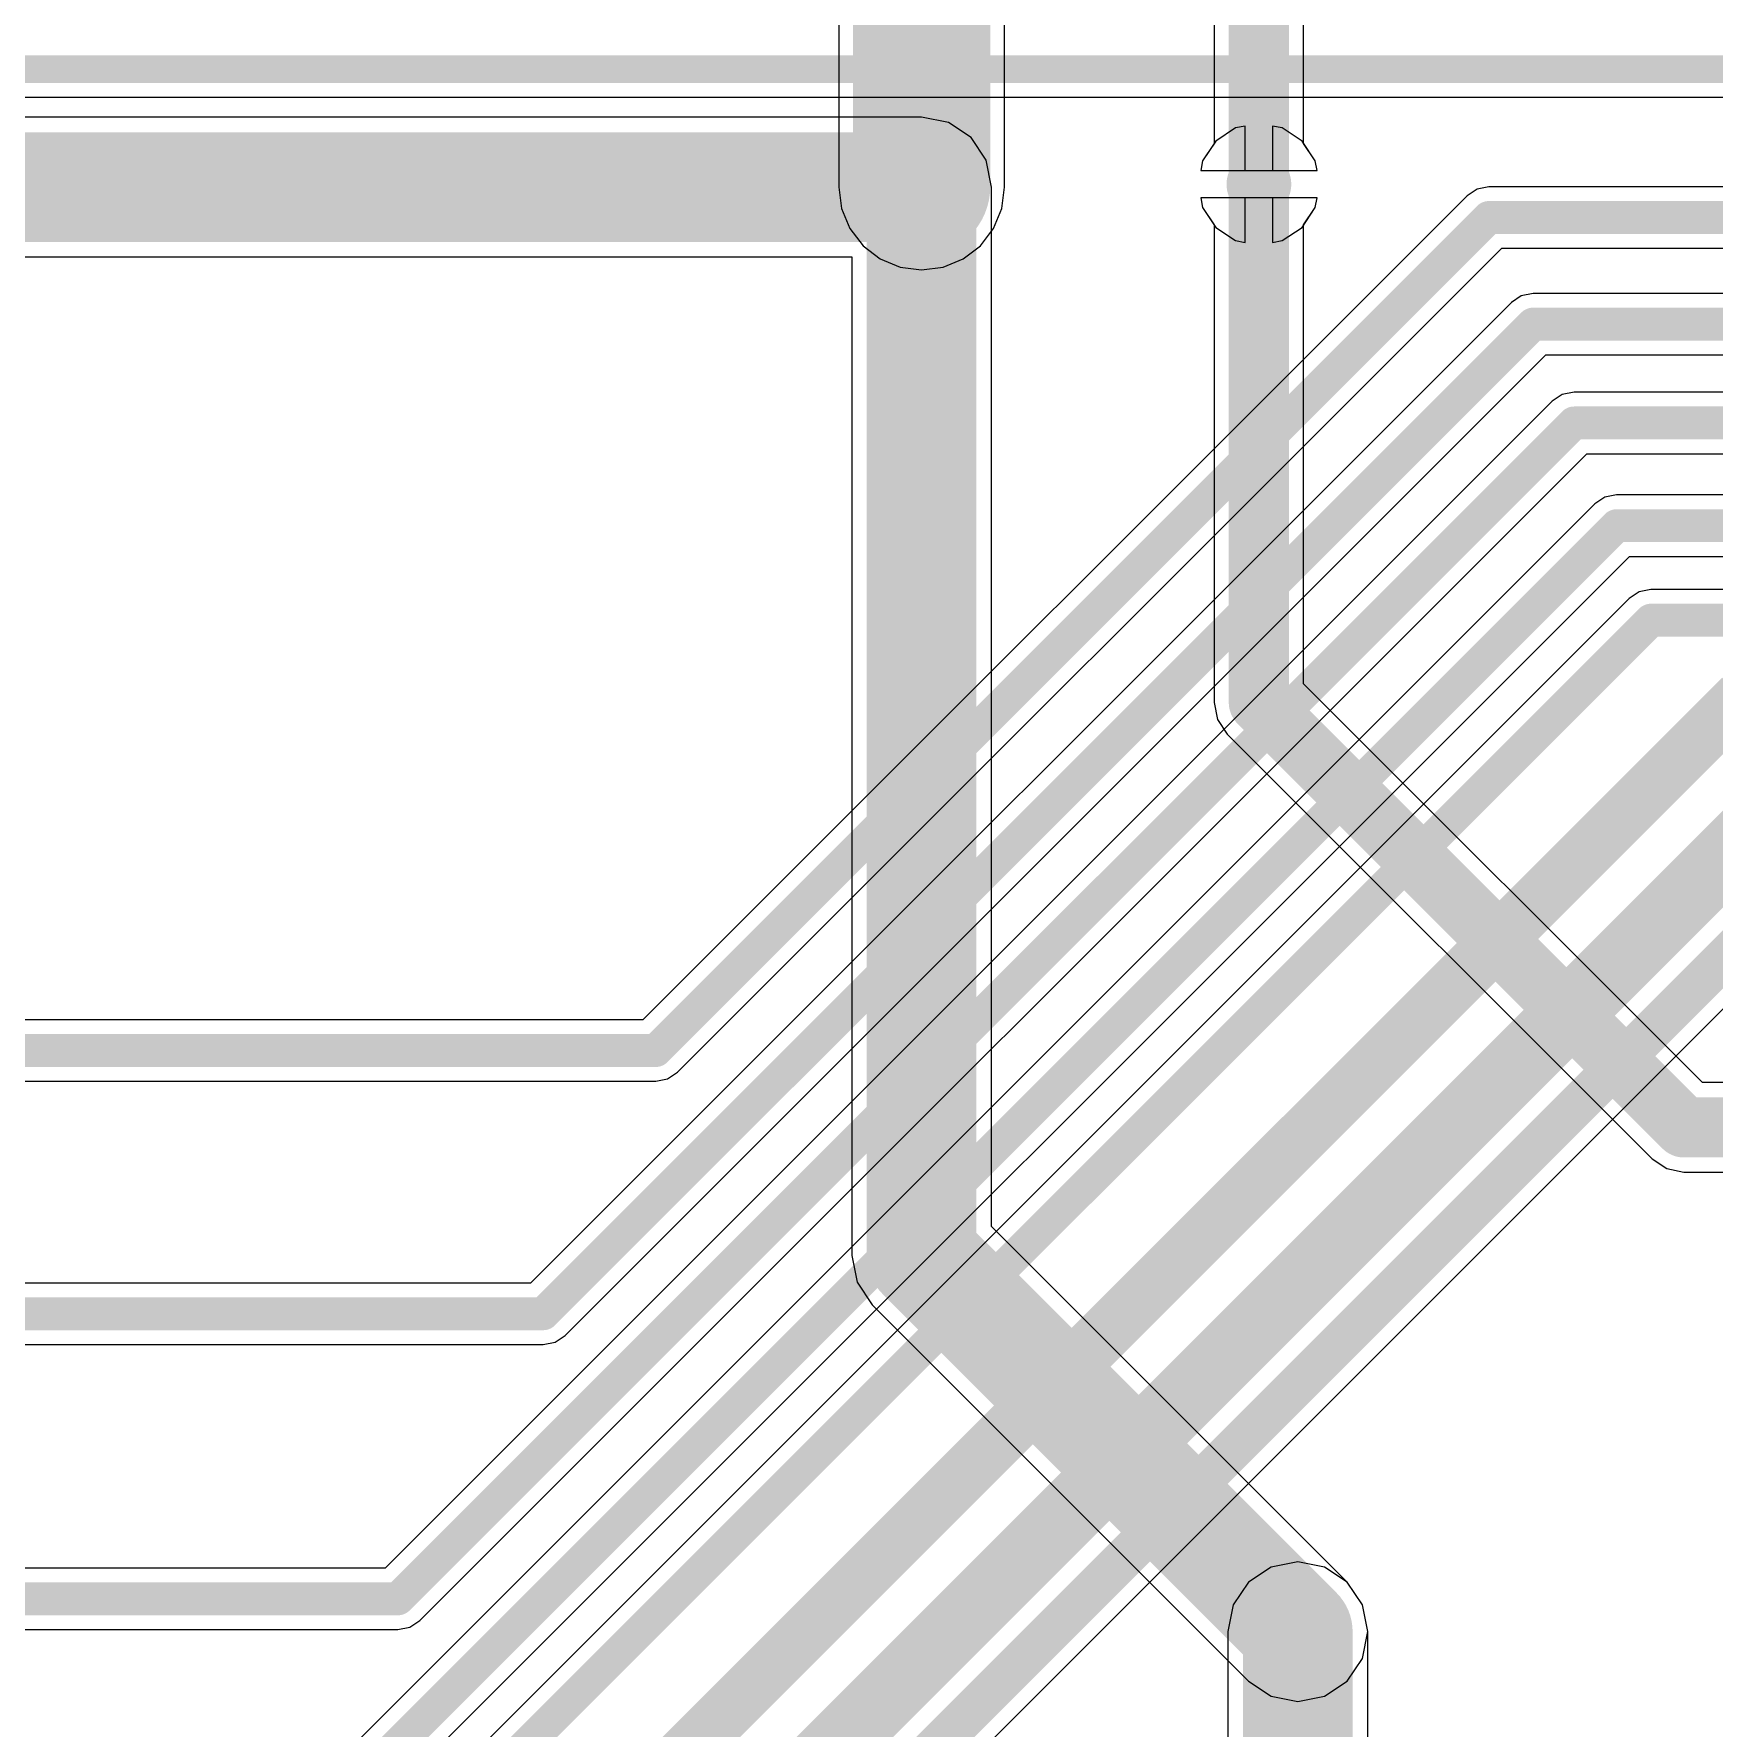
# Model space of a CAD drawing. Header units: millimetres. Extents: x -0.26 to 4.68, y -0.29 to 2.93.
# Drawn here: x 1.578 to 2.191, y 1.232 to 1.85 of the extents above; entities that cross this region are included whole.
import ezdxf

# ---------------------------------------------------------------- set-up
doc = ezdxf.new("R2010")
doc.units = ezdxf.units.MM
doc.header["$MEASUREMENT"] = 0
for name, color, linetype in [('BottomLayer', 5, 'Continuous'), ('BottomSolder', 6, 'Continuous'), ('TopLayer', 1, 'Continuous'), ('TopSolder', 216, 'Continuous'), ('ViaHoleLayer', 16, 'Continuous')]:
    doc.layers.add(name, color=color, linetype=linetype)

msp = doc.modelspace()

# ---------------------------------------------------------------- hatches: boundary and pattern name
at = {"layer": 'BottomLayer'}
h = msp.add_hatch(color=5, dxfattribs=at)
edge = h.paths.add_edge_path()
edge.add_arc((1.90182, 1.79395), 0.01181, 0, 360)
h = msp.add_hatch(color=5, dxfattribs=at)
edge = h.paths.add_edge_path()
edge.add_arc((2.02482, 1.79495), 0.01181, 0, 360)
h = msp.add_hatch(color=5, dxfattribs=at)
edge = h.paths.add_edge_path()
edge.add_arc((2.039, 1.267), 0.01181, 0, 360)
at = {"layer": 'BottomSolder'}
h = msp.add_hatch(color=6, dxfattribs=at)
edge = h.paths.add_edge_path()
edge.add_arc((1.90182, 1.79395), 0.00591, 0, 360)
h = msp.add_hatch(color=6, dxfattribs=at)
edge = h.paths.add_edge_path()
edge.add_arc((2.02482, 1.79495), 0.00591, 0, 360)
h = msp.add_hatch(color=6, dxfattribs=at)
edge = h.paths.add_edge_path()
edge.add_arc((2.039, 1.267), 0.00591, 0, 360)
at = {"layer": 'TopLayer'}
h = msp.add_hatch(color=1, dxfattribs=at)
edge = h.paths.add_edge_path()
edge.add_arc((1.90182, 1.79395), 0.01181, 0, 360)
h = msp.add_hatch(color=1, dxfattribs=at)
edge = h.paths.add_edge_path()
edge.add_arc((2.02482, 1.79495), 0.01181, 0, 360)
h = msp.add_hatch(color=1, dxfattribs=at)
edge = h.paths.add_edge_path()
edge.add_arc((2.039, 1.267), 0.01181, 0, 360)
at = {"layer": 'TopSolder'}
h = msp.add_hatch(color=216, dxfattribs=at)
edge = h.paths.add_edge_path()
edge.add_arc((1.90182, 1.79395), 0.00591, 0, 360)
h = msp.add_hatch(color=216, dxfattribs=at)
edge = h.paths.add_edge_path()
edge.add_arc((2.02482, 1.79495), 0.00591, 0, 360)
h = msp.add_hatch(color=216, dxfattribs=at)
edge = h.paths.add_edge_path()
edge.add_arc((2.039, 1.267), 0.00591, 0, 360)
at = {"layer": 'ViaHoleLayer'}
h = msp.add_hatch(color=16, dxfattribs=at)
edge = h.paths.add_edge_path()
edge.add_arc((1.90182, 1.79395), 0.00591, 0, 360)
h = msp.add_hatch(color=16, dxfattribs=at)
edge = h.paths.add_edge_path()
edge.add_arc((2.02482, 1.79495), 0.00591, 0, 360)
h = msp.add_hatch(color=16, dxfattribs=at)
edge = h.paths.add_edge_path()
edge.add_arc((2.039, 1.267), 0.00591, 0, 360)

# ---------------------------------------------------------------- linework, layer by layer
at = {"layer": 'BottomLayer'}
for p, q in [((1.87156, 2.02882), (1.87156, 1.79395)), ((1.93208, 1.79395), (1.93208, 2.01629)), ((2.00851, 1.86665), (2.00851, 1.80979)), ((2.04114, 1.80979), (2.04114, 1.86169)), ((2.00851, 1.80979), (2.00428, 1.80346)), ((2.04537, 1.80346), (2.04114, 1.80979)), ((2.00428, 1.80346), (2.00358, 1.79995)), ((2.00358, 1.79995), (2.04607, 1.79995)), ((2.04607, 1.79995), (2.04537, 1.80346)), ((1.87156, 1.79395), (1.87259, 1.78612)), ((1.93105, 1.78612), (1.93208, 1.79395)), ((2.10442, 1.7932), (2.10078, 1.79077)), ((2.10871, 1.79405), (2.10442, 1.7932)), ((2.66384, 1.79405), (2.10871, 1.79405)), ((2.10078, 1.79077), (1.80018, 1.49016)), ((1.87259, 1.78612), (1.87562, 1.77882)), ((1.92803, 1.77882), (1.93105, 1.78612)), ((2.01982, 1.78995), (2.00358, 1.78995)), ((2.00358, 1.78995), (2.00428, 1.78644)), ((2.00428, 1.78644), (2.0091, 1.77922)), ((2.01982, 1.7737), (2.01982, 1.78995)), ((2.04607, 1.78995), (2.02982, 1.78995)), ((2.02982, 1.78995), (2.02982, 1.7737)), ((2.04055, 1.77922), (2.04537, 1.78644)), ((2.04537, 1.78644), (2.04607, 1.78995)), ((2.10078, 1.79077), (2.10078, 1.79077)), ((1.87562, 1.77882), (1.88043, 1.77255)), ((1.92322, 1.77255), (1.92803, 1.77882)), ((2.0091, 1.77922), (2.01631, 1.7744)), ((2.01631, 1.7744), (2.01982, 1.7737)), ((2.02982, 1.7737), (2.03333, 1.7744)), ((2.03333, 1.7744), (2.04055, 1.77922)), ((1.81275, 1.47102), (2.11336, 1.77162)), ((1.88043, 1.77255), (1.88669, 1.76774)), ((1.88669, 1.76774), (1.89399, 1.76472)), ((1.90965, 1.76472), (1.91695, 1.76774)), ((1.91695, 1.76774), (1.92322, 1.77255)), ((2.11336, 1.77162), (2.81602, 1.77162)), ((1.89399, 1.76472), (1.90182, 1.76369)), ((1.90182, 1.76369), (1.90965, 1.76472)), ((2.12482, 1.75516), (2.12053, 1.75431)), ((2.80456, 1.75516), (2.12482, 1.75516)), ((2.12482, 1.75516), (2.12482, 1.75516)), ((2.11689, 1.75188), (1.75918, 1.39416)), ((2.12053, 1.75431), (2.11689, 1.75188)), ((1.77175, 1.37502), (2.12947, 1.73273)), ((2.12947, 1.73273), (2.79991, 1.73273)), ((2.13547, 1.71825), (2.13183, 1.71582)), ((2.13976, 1.7191), (2.13547, 1.71825)), ((2.78962, 1.7191), (2.13976, 1.7191)), ((2.13976, 1.7191), (2.13976, 1.7191)), ((2.13183, 1.71582), (1.70618, 1.29016)), ((2.13183, 1.71582), (2.13183, 1.71582)), ((1.71875, 1.27102), (2.14441, 1.69667)), ((2.14441, 1.69667), (2.78497, 1.69667)), ((2.15528, 1.68163), (2.15099, 1.68077)), ((2.15528, 1.68162), (2.15528, 1.68163)), ((2.7741, 1.68162), (2.15528, 1.68162)), ((2.14735, 1.67834), (1.65918, 1.19016)), ((2.15099, 1.68077), (2.14735, 1.67834)), ((2.14735, 1.67834), (2.14735, 1.67834)), ((1.67175, 1.17102), (2.15993, 1.65919)), ((2.15993, 1.65919), (2.76945, 1.65919)), ((2.16353, 1.64631), (2.15989, 1.64388)), ((2.16782, 1.64716), (2.16353, 1.64631)), ((2.75982, 1.64716), (2.16782, 1.64716)), ((2.16782, 1.64716), (2.16782, 1.64716)), ((2.15989, 1.64388), (1.60618, 1.09016)), ((2.15989, 1.64388), (2.15989, 1.64388)), ((1.90984, 1.20994), (2.2261, 1.5262)), ((1.80018, 1.49016), (1.50168, 1.49016)), ((1.80911, 1.46859), (1.81275, 1.47102)), ((1.50168, 1.46773), (1.80482, 1.46773)), ((1.80482, 1.46773), (1.80911, 1.46859)), ((1.80482, 1.46773), (1.80482, 1.46773)), ((1.75918, 1.39416), (1.50002, 1.39416)), ((1.76382, 1.37173), (1.76811, 1.37259)), ((1.76811, 1.37259), (1.77175, 1.37502)), ((1.50268, 1.37173), (1.76382, 1.37173)), ((1.76382, 1.37173), (1.76382, 1.37173)), ((2.039, 1.29249), (2.02925, 1.29055)), ((2.04875, 1.29055), (2.039, 1.29249)), ((1.70618, 1.29016), (1.50168, 1.29016)), ((2.02925, 1.29055), (2.02098, 1.28502)), ((2.05702, 1.28502), (2.04875, 1.29055)), ((2.02098, 1.28502), (2.01545, 1.27675)), ((2.06255, 1.27675), (2.05702, 1.28502)), ((2.01545, 1.27675), (2.01351, 1.267)), ((2.06449, 1.267), (2.06255, 1.27675)), ((1.50168, 1.26773), (1.71082, 1.26773)), ((1.71082, 1.26773), (1.71511, 1.26859)), ((1.71082, 1.26773), (1.71082, 1.26773)), ((1.71511, 1.26859), (1.71875, 1.27102)), ((2.01351, 1.267), (2.01351, 1.00568)), ((2.06449, 0.99513), (2.06449, 1.267))]:
    msp.add_line(p, q, dxfattribs=at)
for points, const_width in [([(1.90182, 1.79395), (1.90182, 2.02882)], 0.05), ([(2.02482, 1.79495), (2.02482, 1.89195)], 0.022), ([(1.80482, 1.47895), (2.10871, 1.78284)], 0.012), ([(2.10871, 1.78284), (2.82067, 1.78284)], 0.012), ([(1.76382, 1.38295), (2.12482, 1.74395)], 0.012), ([(2.12482, 1.74395), (2.80456, 1.74395)], 0.012), ([(1.71082, 1.27895), (2.13976, 1.70789)], 0.012), ([(2.13976, 1.70789), (2.78962, 1.70789)], 0.012), ([(1.66382, 1.17895), (2.15528, 1.67041)], 0.012), ([(2.15528, 1.67041), (2.7741, 1.67041)], 0.012), ([(1.61082, 1.07895), (2.16782, 1.63595)], 0.012), ([(2.16782, 1.63595), (2.75982, 1.63595)], 0.012), ([(1.61886, 1.02595), (2.20086, 1.60795)], 0.02), ([(1.63419, 0.98895), (2.22119, 1.57595)], 0.025), ([(1.64492, 0.96304), (2.22082, 1.53895)], 0.015), ([(1.46682, 1.47895), (1.80482, 1.47895)], 0.012), ([(1.46582, 1.38295), (1.76382, 1.38295)], 0.012), ([(2.039, 0.99513), (2.039, 1.267)], 0.04), ([(1.46682, 1.27895), (1.71082, 1.27895)], 0.012)]:
    msp.add_lwpolyline(points, dxfattribs=dict(at, const_width=const_width))
for points, const_width in [([(1.88932, 1.79395, 1), (1.91432, 1.79395, 1)], 0.025), ([(2.01932, 1.79495, 1), (2.03032, 1.79495, 1)], 0.011), ([(2.10571, 1.78284, 1), (2.11171, 1.78284, 1)], 0.006), ([(2.10571, 1.78284, 1), (2.11171, 1.78284, 1)], 0.006), ([(2.12182, 1.74395, 1), (2.12782, 1.74395, 1)], 0.006), ([(2.12182, 1.74395, 1), (2.12782, 1.74395, 1)], 0.006), ([(2.13676, 1.70789, 1), (2.14276, 1.70789, 1)], 0.006), ([(2.13676, 1.70789, 1), (2.14276, 1.70789, 1)], 0.006), ([(2.15228, 1.67041, 1), (2.15828, 1.67041, 1)], 0.006), ([(2.15228, 1.67041, 1), (2.15828, 1.67041, 1)], 0.006), ([(2.16482, 1.63595, 1), (2.17082, 1.63595, 1)], 0.006), ([(2.16482, 1.63595, 1), (2.17082, 1.63595, 1)], 0.006), ([(1.80182, 1.47895, 1), (1.80782, 1.47895, 1)], 0.006), ([(1.80182, 1.47895, 1), (1.80782, 1.47895, 1)], 0.006), ([(1.76082, 1.38295, 1), (1.76682, 1.38295, 1)], 0.006), ([(1.76082, 1.38295, 1), (1.76682, 1.38295, 1)], 0.006), ([(2.029, 1.267, 1), (2.049, 1.267, 1)], 0.02), ([(1.70782, 1.27895, 1), (1.71382, 1.27895, 1)], 0.006), ([(1.70782, 1.27895, 1), (1.71382, 1.27895, 1)], 0.006)]:
    msp.add_lwpolyline(points, format="xyb", close=True, dxfattribs=dict(at, const_width=const_width))
at = {"layer": 'TopLayer'}
for p, q in [((1.30982, 1.82675), (2.65781, 1.82675)), ((1.90182, 1.81944), (1.30873, 1.81944)), ((1.91158, 1.8175), (1.90182, 1.81944)), ((1.91985, 1.81197), (1.91158, 1.8175)), ((1.92537, 1.8037), (1.91985, 1.81197)), ((2.01631, 1.81549), (2.0091, 1.81067)), ((2.01982, 1.81619), (2.01631, 1.81549)), ((2.01982, 1.79995), (2.01982, 1.81619)), ((2.03333, 1.81549), (2.02982, 1.81619)), ((2.02982, 1.81619), (2.02982, 1.79995)), ((2.04055, 1.81067), (2.03333, 1.81549)), ((2.0091, 1.81067), (2.00428, 1.80346)), ((2.04537, 1.80346), (2.04055, 1.81067)), ((1.92731, 1.79395), (1.92537, 1.8037)), ((2.00428, 1.80346), (2.00358, 1.79995)), ((2.00358, 1.79995), (2.01982, 1.79995)), ((2.02982, 1.79995), (2.04607, 1.79995)), ((2.04607, 1.79995), (2.04537, 1.80346)), ((1.92731, 1.41474), (1.92731, 1.79395)), ((2.04607, 1.78995), (2.00358, 1.78995)), ((2.00358, 1.78995), (2.00428, 1.78644)), ((2.00428, 1.78644), (2.00851, 1.7801)), ((2.04114, 1.7801), (2.04537, 1.78644)), ((2.04537, 1.78644), (2.04607, 1.78995)), ((2.00851, 1.7801), (2.00851, 1.60595)), ((2.04114, 1.61271), (2.04114, 1.7801)), ((1.29782, 1.76846), (1.87633, 1.76846)), ((1.87633, 1.76846), (1.87633, 1.40418)), ((2.18658, 1.46726), (2.04114, 1.61271)), ((2.00851, 1.60595), (2.00975, 1.59971)), ((2.00975, 1.59971), (2.01329, 1.59441)), ((2.01329, 1.59441), (2.16829, 1.43941)), ((2.58698, 1.46726), (2.18658, 1.46726)), ((2.16829, 1.43941), (2.17358, 1.43588)), ((2.17358, 1.43588), (2.17982, 1.43464)), ((2.17982, 1.43464), (2.58698, 1.43464)), ((2.05702, 1.28502), (1.92731, 1.41474)), ((1.87633, 1.40418), (1.87827, 1.39442)), ((1.87827, 1.39442), (1.8838, 1.38615)), ((1.8838, 1.38615), (2.02098, 1.24898)), ((2.06255, 1.27675), (2.05702, 1.28502)), ((2.06449, 1.267), (2.06255, 1.27675)), ((2.06255, 1.25725), (2.06449, 1.267)), ((2.05702, 1.24898), (2.06255, 1.25725)), ((2.02098, 1.24898), (2.02925, 1.24345)), ((2.04875, 1.24345), (2.05702, 1.24898)), ((2.02925, 1.24345), (2.039, 1.24151)), ((2.039, 1.24151), (2.04875, 1.24345))]:
    msp.add_line(p, q, dxfattribs=at)
for points, const_width in [([(1.30982, 1.83695), (2.72231, 1.83695)], 0.01), ([(1.29782, 1.79395), (1.90182, 1.79395)], 0.04), ([(1.90182, 1.40418), (1.90182, 1.79395)], 0.04), ([(2.02482, 1.60595), (2.02482, 1.79451)], 0.022), ([(2.02482, 1.60595), (2.17982, 1.45095)], 0.022), ([(2.17982, 1.45095), (2.60182, 1.45095)], 0.022), ([(1.90182, 1.40418), (2.039, 1.267)], 0.04)]:
    msp.add_lwpolyline(points, dxfattribs=dict(at, const_width=const_width))
for points, const_width in [([(1.89182, 1.79395, 1), (1.91182, 1.79395, 1)], 0.02), ([(1.89182, 1.79395, 1), (1.91182, 1.79395, 1)], 0.02), ([(2.01932, 1.79451, 1), (2.03032, 1.79451, 1)], 0.011), ([(2.01932, 1.60595, 1), (2.03032, 1.60595, 1)], 0.011), ([(2.01932, 1.60595, 1), (2.03032, 1.60595, 1)], 0.011), ([(2.17432, 1.45095, 1), (2.18532, 1.45095, 1)], 0.011), ([(2.17432, 1.45095, 1), (2.18532, 1.45095, 1)], 0.011), ([(1.89182, 1.40418, 1), (1.91182, 1.40418, 1)], 0.02), ([(1.89182, 1.40418, 1), (1.91182, 1.40418, 1)], 0.02), ([(2.029, 1.267, 1), (2.049, 1.267, 1)], 0.02)]:
    msp.add_lwpolyline(points, format="xyb", close=True, dxfattribs=dict(at, const_width=const_width))

doc.saveas('drawing.dxf')
